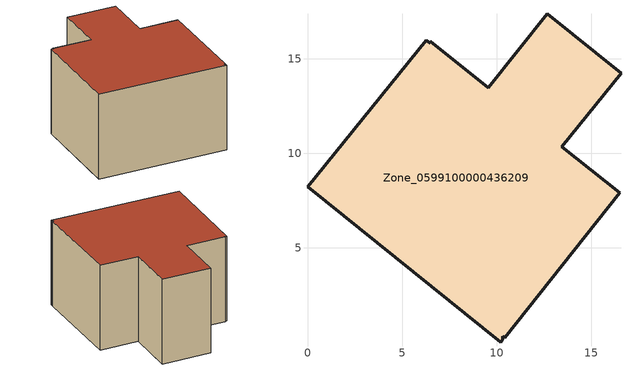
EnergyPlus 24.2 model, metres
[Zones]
Zone_0599100000436209
 floor ground (C_G): 10.32,0.34 10.33,0.15 10.22,0.02 0,8.22 6.29,15.98 6.49,15.81 6.49,15.91 9.55,13.46 12.68,17.37 16.58,14.25 13.46,10.34 16.5,7.91 10.44,0.25 z0
 wall outside (C_F): 6.29,15.98 0,8.22 10.22,0.02 10.33,0.15 10.32,0.34 10.44,0.25 16.5,7.91 13.46,10.34 16.58,14.25 12.68,17.37 9.55,13.46 6.49,15.91 6.49,15.81 6.29,15.98 z0:8.78
 roof outside (C_R): 10.33,0.15 10.32,0.34 10.44,0.25 16.5,7.91 13.46,10.34 16.58,14.25 12.68,17.37 9.55,13.46 6.49,15.91 6.49,15.81 6.29,15.98 0,8.22 10.22,0.02 z8.78
[BUILDING]
Pand.0599100000436209: North Axis=0; Terrain=City; Loads Convergence Tolerance Value=0.04; Temperature Convergence Tolerance Value=0.4; Solar Distribution=FullExterior; Maximum Number of Warmup Days=25; Minimum Number of Warmup Days=1
[Site:Location]
Rotterdam.The.Hague.AP_ZH_NLD Design_Conditions: Latitude=51.96; Longitude=4.45; Time Zone=1; Elevation=-4.5
[SITE:GROUNDTEMPERATURE:BUILDINGSURFACE]
18, 18, 18, 18, 18, 18, 18, 18, 18, 18, 18, 18
[MATERIAL] Thermal Absorptance=0.9; Solar Absorptance=0.7; Visible Absorptance=0.7
Name | Roughness | Thickness | Conductivity | Density | Specific Heat
G.D.2006-2014 | MediumSmooth | 0.15 | 0.06 | 540 | 1210
F.D.2006-2014 | Rough | 0.3 | 0.12 | 1920 | 840
R.D.2006-2014 | MediumRough | 0.2 | 0.08 | 1500 | 1000
[CONSTRUCTION]
C_G: G.D.2006-2014
C_F: F.D.2006-2014
C_R: R.D.2006-2014
[ZONE]
Zone_0599100000436209: Type=1; Multiplier=1; Ceiling Height=Autocalculate; Volume=Autocalculate; Floor Area=autocalculate; Part of Total Floor Area=Yes
[ZONEINFILTRATION:DESIGNFLOWRATE]
Infil_Zone_0599100000436209: Zone or ZoneList or Space or SpaceList=Zone_0599100000436209; Schedule=AlwaysOn; Design Flow Rate Calculation Method=Flow/Area; Flow Rate per Floor Area=0.0021; Constant Term Coefficient=1; Temperature Term Coefficient=0; Velocity Term Coefficient=0; Velocity Squared Term Coefficient=0
[HVACTEMPLATE:ZONE:IDEALLOADSAIRSYSTEM]
Zone_0599100000436209: Maximum Heating Supply Air Temperature=50; Minimum Cooling Supply Air Temperature=13; Maximum Heating Supply Air Humidity Ratio=0.0156; Minimum Cooling Supply Air Humidity Ratio=0.0077; Heating Limit=NoLimit; Cooling Limit=NoLimit; Dehumidification Control Type=ConstantSensibleHeatRatio; Cooling Sensible Heat Ratio=0.7; Dehumidification Setpoint=60; Humidification Control Type=None; Humidification Setpoint=30; Outdoor Air Method=None; Outdoor Air Flow Rate per Person=0.00944; Outdoor Air Flow Rate per Zone Floor Area=0; Outdoor Air Flow Rate per Zone=0; Demand Controlled Ventilation Type=None; Outdoor Air Economizer Type=NoEconomizer; Heat Recovery Type=None; Sensible Heat Recovery Effectiveness=0.7; Latent Heat Recovery Effectiveness=0.65
[ZONECONTROL:THERMOSTAT]
ThermostatControl_Zone_0599100000436209: Zone or ZoneList=Zone_0599100000436209; Control Type Schedule=DualSetpointControlType; Control 1=Thermostat_Zone_0599100000436209; Temperature Difference Between Cutout And Setpoint=0
[THERMOSTATSETPOINT:DUALSETPOINT]
Thermostat_Zone_0599100000436209: Heating Setpoint Temperature Schedule=HeatingSetpoint_Zone_0599100000436209; Cooling Setpoint Temperature Schedule=CoolingSetpoint_Zone_0599100000436209
[SCHEDULE:COMPACT]
HeatingSetpoint_Zone_0599100000436209: Through: 12/31, For: AllDays, Until: 24:00, 21
CoolingSetpoint_Zone_0599100000436209: Through: 12/31, For: AllDays, Until: 24:00, 24
DualSetpointControlType: Through: 12/31, For: AllDays, Until: 24:00, 4
AlwaysOn: Through: 12/31, For: AllDays, Until: 24:00, 1
